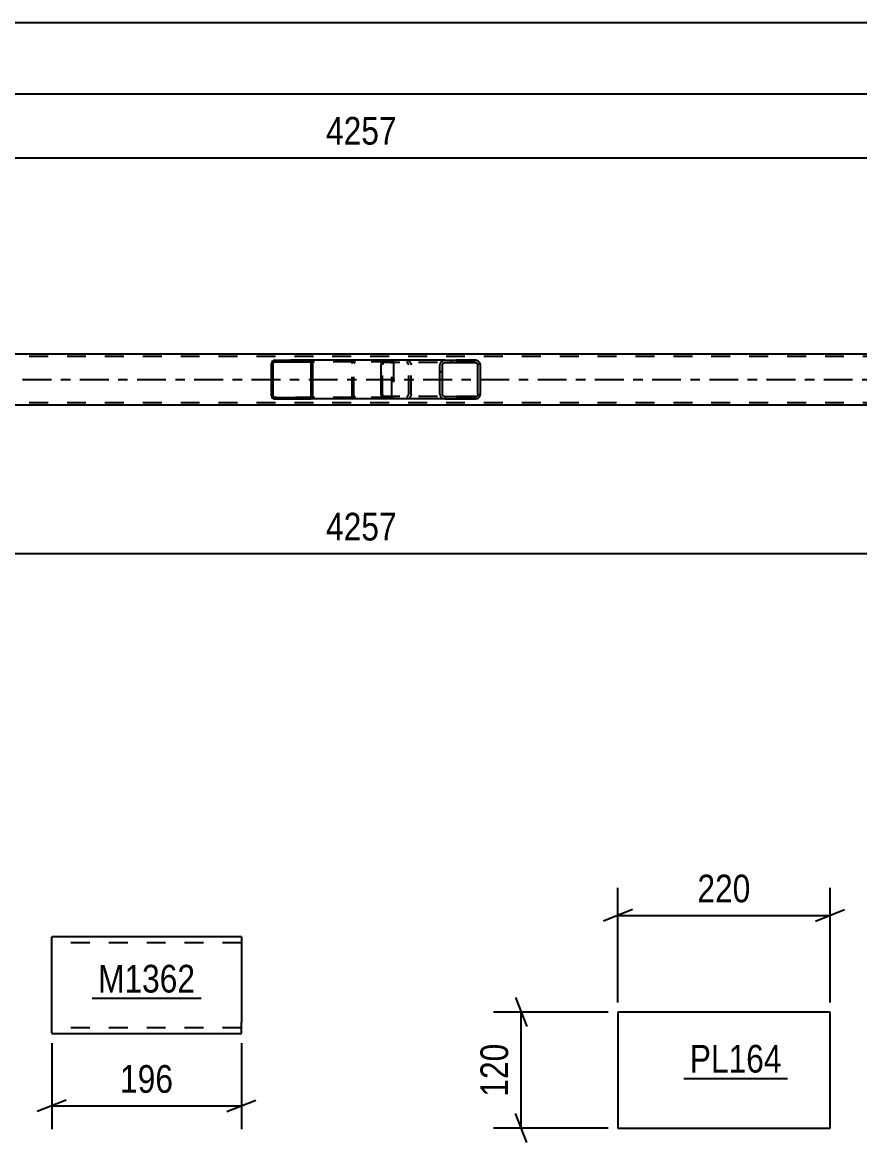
# Model space of a CAD drawing. Header units: millimetres. Extents: x 0 to 841, y 0 to 594.
# Drawn here: x 539.4 to 626, y 140.2 to 256.1 of the extents above; entities that cross this region are included whole.
import ezdxf

# ---------------------------------------------------------------- set-up
doc = ezdxf.new("R2010")
doc.units = ezdxf.units.MM
doc.linetypes.add('DXK_LINE_DOT2', pattern=[3.9198, 1.9599, -1.9599])
doc.linetypes.add('DXK_LINE_DOT3', pattern=[5.9187, 2.979, -0.9799, 0.9799, -0.9799])
doc.styles.add('Arial Narrow', font='ARIALN.TTF', dxfattribs={"height": 0.2})

# ---------------------------------------------------------------- blocks, each defined once
blk = doc.blocks.new('Part-103641004-2927 - 2810')
at = {"linetype": 'Continuous'}
h = blk.add_hatch(dxfattribs=at)
h.set_pattern_fill('', scale=0.7, style=0, pattern_type=0)
h.set_pattern_definition([(45, (569.385, 220.922), (-1.57154, 1.57154), [])])
h.paths.add_polyline_path([(569.41, 220.8), (569.39, 220.92), (569.31, 221.03), (569.2, 221.1), (569.07, 221.12), (565.49, 221.12), (565.36, 221.1), (565.25, 221.03), (565.18, 220.92), (565.15, 220.8), (565.15, 217.44), (565.18, 217.32), (565.25, 217.21), (565.36, 217.14), (565.49, 217.12), (569.07, 217.12), (569.2, 217.14), (569.31, 217.21), (569.39, 217.32), (569.41, 217.44)])
h.paths.add_polyline_path([(569.23, 217.38), (569.19, 217.33), (569.14, 217.29), (569.07, 217.28), (565.49, 217.28), (565.43, 217.29), (565.37, 217.33), (565.34, 217.38), (565.32, 217.44), (565.32, 220.8), (565.34, 220.86), (565.37, 220.91), (565.43, 220.95), (565.49, 220.96), (569.07, 220.96), (569.14, 220.95), (569.19, 220.91), (569.23, 220.86), (569.24, 220.8), (569.24, 217.44)])
at = {"color": 2, "linetype": 'Continuous'}
for p, q in [((565.18, 220.92), (565.15, 220.8)), ((565.15, 217.44), (565.15, 220.8)), ((565.32, 220.8), (565.34, 220.86)), ((565.32, 217.44), (565.32, 220.8)), ((565.34, 220.86), (565.37, 220.91)), ((565.49, 221.12), (565.36, 221.1)), ((565.37, 220.91), (565.43, 220.95)), ((565.43, 220.95), (565.49, 220.96)), ((565.49, 221.12), (569.07, 221.12)), ((565.49, 220.96), (569.07, 220.96)), ((576.77, 221.12), (569.07, 221.12)), ((569.2, 221.1), (569.07, 221.12)), ((569.07, 220.96), (569.14, 220.95)), ((569.14, 220.95), (569.19, 220.91)), ((569.19, 220.91), (569.23, 220.86)), ((569.23, 220.86), (569.24, 220.8)), ((569.24, 217.44), (569.24, 220.8)), ((569.41, 220.8), (569.39, 220.92)), ((569.41, 217.44), (569.41, 220.8)), ((565.15, 217.44), (565.18, 217.32)), ((565.34, 217.38), (565.32, 217.44)), ((565.37, 217.33), (565.34, 217.38)), ((565.36, 217.14), (565.49, 217.12)), ((565.43, 217.29), (565.37, 217.33)), ((565.49, 217.28), (565.43, 217.29)), ((565.49, 217.28), (569.07, 217.28)), ((565.49, 217.12), (569.07, 217.12)), ((569.14, 217.29), (569.07, 217.28)), ((569.07, 217.12), (569.2, 217.14)), ((576.77, 217.12), (569.07, 217.12)), ((569.19, 217.33), (569.14, 217.29)), ((569.23, 217.38), (569.19, 217.33)), ((569.24, 217.44), (569.23, 217.38)), ((569.39, 217.32), (569.41, 217.44))]:
    blk.add_line(p, q, dxfattribs=at)
at = {"color": 7, "linetype": 'DXK_LINE_DOT2'}
for p, q in [((569.07, 221.12), (565.49, 221.12)), ((577.42, 220.96), (565.49, 220.96)), ((573.5, 220.8), (573.53, 220.92)), ((573.5, 217.44), (573.5, 220.8)), ((573.69, 220.86), (573.67, 220.8)), ((573.67, 217.44), (573.67, 220.8)), ((573.72, 220.91), (573.69, 220.86)), ((573.71, 221.1), (573.84, 221.12)), ((573.72, 220.91), (573.74, 220.92)), ((573.74, 220.92), (573.78, 220.95)), ((573.78, 220.95), (573.84, 220.96)), ((577.42, 221.12), (576.77, 221.12)), ((577.42, 221.12), (577.55, 221.1)), ((577.48, 220.95), (577.42, 220.96)), ((577.54, 220.91), (577.48, 220.95)), ((577.58, 220.86), (577.54, 220.91)), ((577.59, 220.8), (577.58, 220.86)), ((577.59, 217.44), (577.59, 220.8)), ((577.73, 220.92), (577.76, 220.82)), ((577.76, 220.82), (577.76, 220.8)), ((577.76, 220.8), (577.76, 217.44)), ((577.42, 217.28), (565.49, 217.28)), ((569.07, 217.12), (565.49, 217.12)), ((573.53, 217.32), (573.5, 217.44)), ((573.67, 217.44), (573.69, 217.38)), ((573.69, 217.38), (573.72, 217.33)), ((573.84, 217.12), (573.71, 217.14)), ((573.72, 217.33), (573.74, 217.32)), ((573.74, 217.32), (573.78, 217.29)), ((573.78, 217.29), (573.84, 217.28)), ((577.42, 217.12), (576.77, 217.12)), ((577.42, 217.28), (577.48, 217.29)), ((577.55, 217.14), (577.42, 217.12)), ((577.48, 217.29), (577.54, 217.33)), ((577.54, 217.33), (577.58, 217.38)), ((577.58, 217.38), (577.59, 217.44)), ((577.76, 217.44), (577.73, 217.32))]:
    blk.add_line(p, q, dxfattribs=at)
at = {"color": 2, "linetype": 'Continuous'}
for centre, start, end in [((565.48, 220.79), 110.7583, 155.68), ((569.08, 220.79), 24.32, 69.2417), ((565.48, 217.45), 204.32, 249.2417), ((569.08, 217.45), 290.7583, 335.68)]:
    blk.add_arc(centre, 0.331, start, end, dxfattribs=at)
at = {"color": 7, "linetype": 'DXK_LINE_DOT2'}
for centre, start, end in [((573.83, 220.79), 110.7583, 155.68), ((577.43, 220.79), 24.32, 69.2417), ((573.83, 217.45), 204.32, 249.2417), ((577.43, 217.45), 290.7583, 335.68)]:
    blk.add_arc(centre, 0.331, start, end, dxfattribs=at)
blk = doc.blocks.new('Part-103641004-2928 - 2810')
at = {"linetype": 'Continuous'}
h = blk.add_hatch(dxfattribs=at)
h.set_pattern_fill('', scale=0.7, style=0, pattern_type=0)
h.set_pattern_definition([(45, (586.717, 220.8232), (-1.57154, 1.57154), [])])
h.paths.add_polyline_path([(586.76, 220.64), (586.72, 220.82), (586.61, 220.98), (586.44, 221.08), (586.25, 221.12), (583.07, 221.12), (582.88, 221.08), (582.71, 220.98), (582.6, 220.82), (582.57, 220.64), (582.57, 217.6), (582.6, 217.42), (582.71, 217.26), (582.88, 217.16), (583.07, 217.12), (586.25, 217.12), (586.44, 217.16), (586.61, 217.26), (586.72, 217.42), (586.76, 217.6)])
h.paths.add_polyline_path([(586.48, 217.51), (586.43, 217.43), (586.35, 217.38), (586.25, 217.36), (583.07, 217.36), (582.97, 217.38), (582.89, 217.43), (582.84, 217.51), (582.82, 217.6), (582.82, 220.64), (582.84, 220.73), (582.89, 220.81), (582.97, 220.86), (583.07, 220.88), (586.25, 220.88), (586.35, 220.86), (586.43, 220.81), (586.48, 220.73), (586.5, 220.64), (586.5, 217.6)])
at = {"color": 2, "linetype": 'Continuous'}
for p, q in [((576.5, 220.64), (576.52, 220.82)), ((576.5, 217.6), (576.5, 220.64)), ((576.52, 220.82), (576.58, 220.98)), ((576.58, 220.98), (576.66, 221.08)), ((576.66, 221.08), (576.77, 221.12)), ((583.07, 221.12), (576.77, 221.12)), ((582.6, 220.82), (582.57, 220.64)), ((582.57, 217.6), (582.57, 220.64)), ((582.82, 220.64), (582.84, 220.73)), ((582.82, 217.6), (582.82, 220.64)), ((582.84, 220.73), (582.89, 220.81)), ((583.07, 221.12), (582.88, 221.08)), ((582.89, 220.81), (582.97, 220.86)), ((582.97, 220.86), (583.07, 220.88)), ((583.07, 221.12), (586.25, 221.12)), ((583.07, 220.88), (586.25, 220.88)), ((586.44, 221.08), (586.25, 221.12)), ((586.25, 220.88), (586.35, 220.86)), ((586.35, 220.86), (586.43, 220.81)), ((586.43, 220.81), (586.48, 220.73)), ((586.48, 220.73), (586.5, 220.64)), ((586.5, 217.6), (586.5, 220.64)), ((586.76, 220.64), (586.72, 220.82)), ((586.76, 217.6), (586.76, 220.64)), ((576.52, 217.42), (576.5, 217.6)), ((576.58, 217.26), (576.52, 217.42)), ((576.66, 217.16), (576.58, 217.26)), ((576.77, 217.12), (576.66, 217.16)), ((583.07, 217.12), (576.77, 217.12)), ((582.57, 217.6), (582.6, 217.42)), ((582.84, 217.51), (582.82, 217.6)), ((582.89, 217.43), (582.84, 217.51)), ((582.88, 217.16), (583.07, 217.12)), ((582.97, 217.38), (582.89, 217.43)), ((583.07, 217.36), (582.97, 217.38)), ((583.07, 217.36), (586.25, 217.36)), ((583.07, 217.12), (586.25, 217.12)), ((586.35, 217.38), (586.25, 217.36)), ((586.25, 217.12), (586.44, 217.16)), ((586.43, 217.43), (586.35, 217.38)), ((586.48, 217.51), (586.43, 217.43)), ((586.5, 217.6), (586.48, 217.51)), ((586.72, 217.42), (586.76, 217.6))]:
    blk.add_line(p, q, dxfattribs=at)
at = {"color": 7, "linetype": 'DXK_LINE_DOT2'}
for p, q in [((576.64, 220.73), (576.63, 220.64)), ((576.63, 217.6), (576.63, 220.64)), ((576.67, 220.81), (576.64, 220.73)), ((576.72, 220.86), (576.67, 220.81)), ((576.77, 220.88), (576.72, 220.86)), ((586.25, 220.88), (576.77, 220.88)), ((577.76, 220.88), (577.76, 221.12)), ((579.1, 221.12), (579.29, 221.08)), ((579.2, 220.86), (579.1, 220.88)), ((579.28, 220.81), (579.2, 220.86)), ((579.33, 220.73), (579.28, 220.81)), ((579.35, 220.64), (579.33, 220.73)), ((579.35, 217.6), (579.35, 220.64)), ((579.57, 220.82), (579.61, 220.64)), ((579.61, 217.6), (579.61, 220.64)), ((586.25, 221.12), (583.07, 221.12)), ((576.63, 217.6), (576.64, 217.51)), ((576.64, 217.51), (576.67, 217.43)), ((576.67, 217.43), (576.72, 217.38)), ((576.72, 217.38), (576.77, 217.36)), ((586.25, 217.36), (576.77, 217.36)), ((577.76, 217.12), (577.76, 217.36)), ((579.1, 217.36), (579.2, 217.38)), ((579.29, 217.16), (579.1, 217.12)), ((579.2, 217.38), (579.28, 217.43)), ((579.28, 217.43), (579.33, 217.51)), ((579.33, 217.51), (579.35, 217.6)), ((579.61, 217.6), (579.57, 217.42)), ((586.25, 217.12), (583.07, 217.12))]:
    blk.add_line(p, q, dxfattribs=at)
for centre, start, end in [((579.12, 220.62), 23.8494, 68.8059), ((579.12, 217.61), 291.1941, 336.1506)]:
    blk.add_arc(centre, 0.492, start, end, dxfattribs=at)
at = {"color": 2, "linetype": 'Continuous'}
for centre, start, end in [((583.05, 220.62), 111.1941, 156.1506), ((586.27, 220.62), 23.8494, 68.8059), ((583.05, 217.61), 203.8494, 248.8059), ((586.27, 217.61), 291.1941, 336.1506)]:
    blk.add_arc(centre, 0.492, start, end, dxfattribs=at)
blk = doc.blocks.new('Part-103641004-3039 - 2810')
at = {"color": 2, "linetype": 'Continuous'}
for p, q in [((757.63, 221.76), (95.51, 221.76)), ((658.78, 216.48), (494.51, 216.48))]:
    blk.add_line(p, q, dxfattribs=at)
at = {"color": 7, "linetype": 'DXK_LINE_DOT2'}
for p, q in [((757.63, 221.52), (95.51, 221.52)), ((757.63, 216.72), (95.51, 216.72))]:
    blk.add_line(p, q, dxfattribs=at)
at = {"color": 7, "linetype": 'DXK_LINE_DOT3'}
blk.add_line((95.51, 219.12), (757.63, 219.12), dxfattribs=at)
blk = doc.blocks.new('Part-103641004-7745 - 7741')
at = {"color": 2, "linetype": 'Continuous'}
for p, q in [((600.97, 153.7), (600.97, 141.7)), ((622.92, 153.7), (600.97, 153.7)), ((622.92, 141.7), (622.92, 153.7)), ((600.97, 141.7), (622.92, 141.7))]:
    blk.add_line(p, q, dxfattribs=at)
blk = doc.blocks.new('Part-103641004-7230 - 7226')
at = {"color": 2, "linetype": 'Continuous'}
for p, q in [((562.04, 161.47), (542.43, 161.47)), ((542.43, 151.56), (542.43, 161.47)), ((562.04, 161.47), (562.04, 152.67)), ((562.04, 151.47), (562.04, 152.67)), ((542.43, 151.56), (542.43, 151.47)), ((542.43, 151.47), (562.04, 151.47))]:
    blk.add_line(p, q, dxfattribs=at)
at = {"color": 7, "linetype": 'DXK_LINE_DOT2'}
for p, q in [((562.04, 160.87), (542.43, 160.87)), ((542.43, 152.07), (542.43, 152.11)), ((562.04, 152.07), (542.43, 152.07)), ((562.04, 152.11), (562.04, 152.44)), ((562.04, 152.07), (562.04, 152.11))]:
    blk.add_line(p, q, dxfattribs=at)
blk = doc.blocks.new('StraightDimension-103641004-3324 - 2810')
at = {"color": 7, "linetype": 'Continuous'}
blk.add_line((85.29, 248.7), (767.85, 248.7), dxfattribs=at)
blk = doc.blocks.new('StraightDimension-103641004-3177 - 2810')
at = {"color": 7, "linetype": 'Continuous'}
blk.add_line((489.31, 201.13), (659.58, 201.13), dxfattribs=at)
at = {"color": 0}
blk.add_wipeout([(578.7, 201.88), (578.7, 206.08), (570.19, 206.08), (570.19, 201.88)], dxfattribs=at)
at = {"color": 3, "style": 'Arial Narrow'}
blk.add_text('4257', height=2.863, dxfattribs=at).set_placement((570.79, 202.48))
blk = doc.blocks.new('StraightDimension-103641004-3293 - 2810')
at = {"color": 7, "linetype": 'Continuous'}
blk.add_line((489.31, 242.08), (659.58, 242.08), dxfattribs=at)
at = {"color": 0}
blk.add_wipeout([(578.7, 242.83), (578.7, 247.03), (570.19, 247.03), (570.19, 242.83)], dxfattribs=at)
at = {"color": 3, "style": 'Arial Narrow'}
blk.add_text('4257', height=2.863, dxfattribs=at).set_placement((570.79, 243.43))
blk = doc.blocks.new('StraightDimension-103641004-3303 - 2810')
at = {"color": 7, "linetype": 'Continuous'}
blk.add_line((84.65, 256.07), (768.49, 256.07), dxfattribs=at)
blk = doc.blocks.new('StraightDimension-103641004-7750 - 7741')
at = {"color": 7, "linetype": 'Continuous'}
for p, q in [((590.37, 155.2), (591.57, 152.2)), ((599.97, 153.7), (588.12, 153.7)), ((590.97, 141.7), (590.97, 153.7)), ((591.57, 140.2), (590.37, 143.2)), ((599.97, 141.7), (588.12, 141.7))]:
    blk.add_line(p, q, dxfattribs=at)
at = {"color": 0}
blk.add_wipeout([(590.22, 151.04), (586.02, 151.04), (586.02, 144.35), (590.22, 144.35)], dxfattribs=at)
at = {"color": 3, "style": 'Arial Narrow'}
blk.add_text('120', height=2.863, rotation=90.0002, dxfattribs=at).set_placement((589.62, 144.95))
blk = doc.blocks.new('StraightDimension-103641004-7761 - 7741')
at = {"color": 7, "linetype": 'Continuous'}
for p, q in [((600.97, 154.7), (600.97, 166.55)), ((622.92, 154.7), (622.92, 166.55)), ((602.47, 164.3), (599.47, 163.1)), ((600.97, 163.7), (622.92, 163.7)), ((621.42, 163.1), (624.42, 164.3))]:
    blk.add_line(p, q, dxfattribs=at)
at = {"color": 0}
blk.add_wipeout([(615.29, 164.45), (615.29, 168.65), (608.6, 168.65), (608.6, 164.45)], dxfattribs=at)
at = {"color": 3, "style": 'Arial Narrow'}
blk.add_text('220', height=2.863, dxfattribs=at).set_placement((609.2, 165.05))
blk = doc.blocks.new('StraightDimension-103641004-7232 - 7226')
at = {"color": 7, "linetype": 'Continuous'}
for p, q in [((542.43, 150.47), (542.43, 141.6)), ((562.04, 150.47), (562.04, 141.6)), ((543.93, 144.6), (540.93, 143.4)), ((542.43, 144), (562.04, 144)), ((560.54, 143.4), (563.54, 144.6))]:
    blk.add_line(p, q, dxfattribs=at)
at = {"color": 0}
blk.add_wipeout([(555.58, 144.75), (555.58, 148.95), (548.89, 148.95), (548.89, 144.75)], dxfattribs=at)
at = {"color": 3, "style": 'Arial Narrow'}
blk.add_text('196', height=2.863, dxfattribs=at).set_placement((549.49, 145.35))
blk = doc.blocks.new('Mark-103641004-7743 - 7741')
at = {"color": 30, "linetype": 'Continuous'}
blk.add_line((607.81, 146.84), (618.52, 146.84), dxfattribs=at)
at = {"color": 0}
blk.add_wipeout([(617.92, 147.44), (617.92, 150.44), (608.41, 150.44), (608.41, 147.44)], dxfattribs=at)
blk.add_wipeout([(617.92, 147.44), (617.92, 150.44), (608.41, 150.44), (608.41, 147.44)], dxfattribs=at)
at = {"color": 3, "style": 'Arial Narrow'}
blk.add_text('PL164', height=2.863, dxfattribs=at).set_placement((608.41, 147.44))
blk = doc.blocks.new('Mark-103641004-7228 - 7226')
at = {"color": 30, "linetype": 'Continuous'}
blk.add_line((546.61, 155.12), (557.86, 155.12), dxfattribs=at)
at = {"color": 0}
blk.add_wipeout([(557.26, 155.72), (557.26, 158.72), (547.21, 158.72), (547.21, 155.72)], dxfattribs=at)
blk.add_wipeout([(557.26, 155.72), (557.26, 158.72), (547.21, 158.72), (547.21, 155.72)], dxfattribs=at)
at = {"color": 3, "style": 'Arial Narrow'}
blk.add_text('M1362', height=2.863, dxfattribs=at).set_placement((547.21, 155.72))

msp = doc.modelspace()

# ---------------------------------------------------------------- block references
for name in ['StraightDimension-103641004-3324 - 2810', 'Part-103641004-3039 - 2810', 'Part-103641004-2927 - 2810', 'Part-103641004-2928 - 2810', 'StraightDimension-103641004-3177 - 2810', 'Part-103641004-7230 - 7226', 'StraightDimension-103641004-7750 - 7741', 'Part-103641004-7745 - 7741', 'StraightDimension-103641004-7232 - 7226']:
    msp.add_blockref(name, (0, 0))

# ---------------------------------------------------------------- next in the draw order: block references
for name in ['StraightDimension-103641004-3293 - 2810', 'StraightDimension-103641004-7761 - 7741', 'Mark-103641004-7228 - 7226', 'Mark-103641004-7743 - 7741']:
    msp.add_blockref(name, (0, 0))

# ---------------------------------------------------------------- next in the draw order: block references
msp.add_blockref('StraightDimension-103641004-3303 - 2810', (0, 0))

doc.saveas('drawing.dxf')
